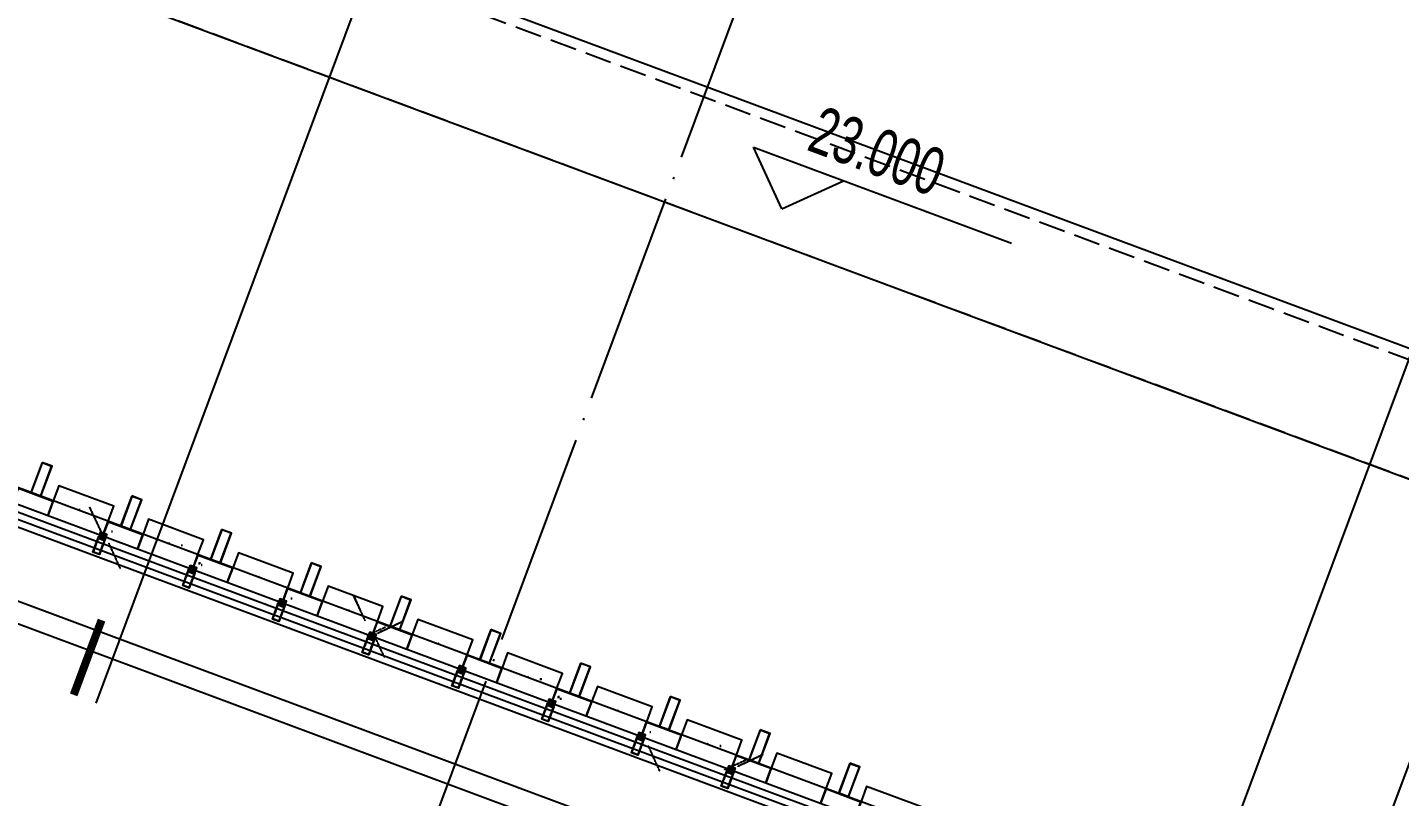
# Model space of a CAD drawing. Header units: millimetres. Extents: x 600121811 to 600690586, y 3472921280 to 3473279938.
# Drawn here: x 600457460 to 600470354, y 3473126319 to 3473133552 of the extents above; entities that cross this region are included whole.
import ezdxf

# ---------------------------------------------------------------- set-up
doc = ezdxf.new("R2010")
doc.units = ezdxf.units.MM
doc.header["$LTSCALE"] = 1000
for name, pattern in [('AX-MALL-GIRD-200$0$DOTE', [2.4200000000000004, 2, -0.2, 0.02, -0.2]), ('AX-MALL-WALL-GJ$0$CENTER', [2, 1.25, -0.25, 0.25, -0.25]), ('AX-MALL-WALL-GJ$0$DASH', [0.35, 0.25, -0.1]), ('AX-MALL-WALL-GJ$0$HIDDEN', [0.375, 0.25, -0.125]), ('AX-MALL-WALL-GJ$0$HIDDEN2', [4.7624999999999975, 3.174999999999998, -1.587499999999999])]:
    doc.linetypes.add(name, pattern=pattern)
doc.layers.get('0').update_dxf_attribs({"linetype": 'CONTINUOUS'})
for name, color, linetype in [('AX-MALL-DIM-PGJ$0$DIM_IDEN', 3, 'CONTINUOUS'), ('AX-MALL-GIRD-200$0$A-Grid', 222, 'AX-MALL-GIRD-200$0$DOTE'), ('AX-MALL-GJ-200$0$A-Anno-Note', 241, 'CONTINUOUS'), ('AX-MALL-WALL-GJ$0$A-Anno-Levl', 201, 'CONTINUOUS'), ('AX-MALL-WALL-GJ$0$A-Anno-Note', 241, 'CONTINUOUS'), ('AX-MALL-WALL-GJ$0$A-Curt', 151, 'CONTINUOUS'), ('AX-MALL-WALL-GJ$0$A-Detl-Patt', 8, 'CONTINUOUS'), ('AX-MALL-WALL-GJ$0$A-Detl-Thin', 131, 'CONTINUOUS'), ('AX-MALL-WALL-GJ$0$A-SEE', 254, 'CONTINUOUS'), ('AX-MALL-WALL-GJ$0$AE-METL-01', 43, 'CONTINUOUS'), ('AX-MALL-WALL-GJ$0$AP', 3, 'CONTINUOUS'), ('AX-MALL-WALL-GJ$0$FIX', 2, 'CONTINUOUS'), ('AX-MALL-WALL-GJ$0$GASKET', 2, 'CONTINUOUS'), ('AX-MALL-WALL-GJ$0$TEXT', 2, 'CONTINUOUS')]:
    doc.layers.add(name, color=color, linetype=linetype)
doc.styles.add('AX-MALL-WALL-GJ$0$_TCH_DIM', font='zy_en.shx', dxfattribs={"width": 0.7, "bigfont": 'zy_cn.shx'})

# ---------------------------------------------------------------- blocks, each defined once
blk = doc.blocks.new('AX-MALL-GIRD-200')
at = {"layer": 'AX-MALL-GIRD-200$0$A-Grid'}
for p, q in [((600427279.9838982, 3473034819.515553), (600466009.5228474, 3473138783.242634)), ((600435151.5243309, 3473031887.135766), (600473881.0632799, 3473135850.862847))]:
    blk.add_line(p, q, dxfattribs=at)
blk = doc.blocks.new('AX-MALL-WALL-GJ$0$fregergcbvvvvvv')
at = {"layer": 'AX-MALL-WALL-GJ$0$AE-METL-01'}
for points in [[(-7.152557373046875e-07, -149.9999980926514), (-3.576278686523438e-07, 9.5367431640625e-07), (349.9999996423721, 9.5367431640625e-07), (350, -149.9999995231628)], [(2.999999403953552, -149.9999985694885), (2.999999523162842, -2.999999046325684), (346.9999998807907, -2.999999046325684), (347, -149.9999995231628)]]:
    blk.add_lwpolyline(points, dxfattribs=at)
blk = doc.blocks.new('AX-MALL-WALL-GJ$0$fgegrhrthr')
at = {"layer": 'AX-MALL-WALL-GJ$0$A-Curt'}
for p, q in [((323377.1814699149, 135394.3040097246), (295400.7962425869, 135394.5522657167)), ((323377.1820614985, 135460.9706763887), (295401.625901718, 135461.2189250238)), ((323377.1802867478, 135260.9706763965), (295399.0428195386, 135261.2189479375)), ((323377.1808783314, 135327.6373430606), (295399.9364011827, 135327.8856066774))]:
    blk.add_line(p, q, dxfattribs=at)
at = {"layer": 'AX-MALL-WALL-GJ$0$A-SEE'}
blk.add_line((323377.1744793653, 135611.3385691643), (287162.6232675314, 135611.3431410789), dxfattribs=at)
for points in [[(307698.6991356611, 135911.348423481), (307698.6991362572, 135611.3484210968), (307798.6991353035, 135611.3484239578), (307798.6991353035, 135911.3484201431)], [(307701.699134469, 135908.3484220505), (307701.6991351843, 135614.3484230042), (307795.6991355419, 135614.3484220505), (307795.6991376877, 135908.3484191895)], [(308598.6991366148, 135911.3484201431), (308598.6991358995, 135611.348423481), (308698.699134469, 135611.3484244347), (308698.699136138, 135911.3484225273)], [(308601.6991360188, 135908.3484244347), (308601.6991347075, 135614.3484210968), (308695.6991362572, 135614.3484215736), (308695.6991368532, 135908.3484210968)], [(309498.6991356611, 135911.3484225273), (309498.6991354227, 135611.3484253883), (309598.6991358995, 135611.34842062), (309598.6991368532, 135911.3484244347)], [(309501.6991360188, 135908.3484196663), (309501.6991355419, 135614.3484196663), (309595.6991360188, 135614.3484239578), (309595.6991366148, 135908.3484230042)], [(310398.6991354227, 135911.3484239578), (310398.699136138, 135611.3484201431), (310498.6991356611, 135611.3484230042), (310498.6991364956, 135911.3484196663)], [(310401.6991358995, 135908.3484215736), (310401.6991363764, 135614.3484225273), (310495.6991343498, 135614.3484249115), (310495.699136138, 135908.3484253883)], [(311298.6991363764, 135911.3484191895), (311298.6991343498, 135611.3484220505), (311398.6991351843, 135611.3484249115), (311398.6991360188, 135911.3484215736)], [(311301.6991360188, 135908.348423481), (311301.699136734, 135614.3484172821), (311395.6991350651, 135614.3484253883), (311395.6991364956, 135908.3484201431)], [(312198.699136138, 135911.3484215736), (312198.6991351843, 135611.3484196663), (312298.6991356611, 135611.3484196663), (312298.699136138, 135911.3484191895)], [(312201.6991355419, 135908.3484187126), (312201.6991356611, 135614.3484187126), (312295.6991363764, 135614.348423481), (312295.6991354227, 135908.3484220505)], [(313098.6991353035, 135911.3484230042), (313098.6991353035, 135611.3484239578), (313198.6991354227, 135611.3484220505), (313198.6991358995, 135911.3484187126)], [(313101.6991357803, 135908.34842062), (313101.6991358995, 135614.3484215736), (313195.6991345882, 135614.3484244347), (313195.6991358995, 135908.3484244347)], [(313998.699136138, 135911.3484182358), (313998.6991356611, 135611.3484220505), (314098.6991353035, 135611.3484187126), (314098.6991369724, 135911.3484215736)], [(314001.6991347075, 135908.3484225273), (314001.6991342306, 135614.3484230042), (314095.6991348267, 135614.3484196663), (314095.699136734, 135908.3484191895)], [(314898.6991357803, 135911.34842062), (314898.699134469, 135611.3484230042), (314998.6991345882, 135611.3484187126), (314998.6991364956, 135911.3484230042)], [(314901.699136138, 135908.3484172821), (314901.6991356611, 135614.3484182358), (314995.6991355419, 135614.3484220505), (314995.6991373301, 135908.3484177589)], [(315798.6991350651, 135911.3484220505), (315798.6991362572, 135611.3484187126), (315898.6991357803, 135611.3484210968), (315898.6991374493, 135911.3484182358)], [(315801.6991356611, 135908.3484196663), (315801.6991339922, 135614.3484201431), (315895.6991349459, 135614.3484177589), (315895.6991366148, 135908.3484163284)]]:
    blk.add_lwpolyline(points, close=True, dxfattribs=at)
for points in [[(308473.7023162842, 135611.3432030678), (308473.699079752, 135761.3045854568), (307923.6990792751, 135761.2956824303), (307923.7015763521, 135611.0724687576)], [(309373.7023166418, 135611.3431987762), (309373.6990789175, 135761.3045868874), (308823.6990796328, 135761.2956776619), (308823.7015773058, 135611.0724711418)], [(310273.7023154497, 135611.3432006836), (310273.6990790367, 135761.3045892715), (309723.6990798712, 135761.2956767082), (309723.7015769482, 135611.0724687576)], [(311173.7023162842, 135611.3431963921), (311173.6990786791, 135761.304587841), (310623.6990789175, 135761.2956757545), (310623.7015761137, 135611.072467804)], [(312073.7023173571, 135611.3431987762), (312073.699080348, 135761.3045864105), (311523.6990792751, 135761.2956771851), (311523.7015771866, 135611.0724701881)], [(312973.7023159266, 135611.3432006836), (312973.6990798712, 135761.3045887947), (312423.6990791559, 135761.2956795692), (312423.7015762329, 135611.0724720955)], [(313873.7023160458, 135611.3432025909), (313873.6990789175, 135761.3045873642), (313323.6990795135, 135761.2956814766), (313323.7015773058, 135611.0724730492)], [(314773.7023150921, 135611.3431973457), (314773.6990799904, 135761.3045854568), (314223.6990798712, 135761.2956762314), (314223.7015763521, 135611.0724692345)], [(315673.7023164034, 135611.3431992531), (315673.6990795135, 135761.3045873642), (315123.699079752, 135761.2956781387), (315123.7015764713, 135611.0724711418)], [(316573.7023149729, 135611.3431944847), (316573.6990791559, 135761.3045825958), (316023.6990796328, 135761.2956795692), (316023.7015761137, 135611.0724663734)]]:
    blk.add_lwpolyline(points, dxfattribs=at)
at = {"layer": 'AX-MALL-WALL-GJ$0$AE-METL-01', "rotation": 359.9999999994209}
for p in [(307573.7017402649, 135611.1428318024), (308473.7017401457, 135611.1428318024), (309373.7017396688, 135611.1428308487), (310273.7017396688, 135611.1428346634), (311173.7017405033, 135611.1425509453), (312073.701741457, 135611.1428289413), (312973.7017379999, 135610.9711503983), (313873.7017390728, 135610.9414944649), (314773.7017357349, 135611.038611412), (315673.7017359734, 135611.0160245895)]:
    blk.add_blockref('AX-MALL-WALL-GJ$0$fregergcbvvvvvv', p, dxfattribs=at)
blk = doc.blocks.new('AX-MALL-WALL-GJ$0$尺寸分格点')
at = {"ltscale": 10}
h = blk.add_hatch(color=1, dxfattribs=at)
h.dxf.hatch_style = 1
edge = h.paths.add_edge_path()
edge.add_line((0, -1.5), (-5.470445860503725e-37, 1.862645149230957e-09))
edge.add_line((0, 1.862645149230957e-09), (-1.5, 0))
edge.add_arc((0, 0), 1.5, 180, 270)
edge = h.paths.add_edge_path()
edge.add_line((0, 1.5), (5.470445846917725e-37, 1.862645149230957e-09))
edge.add_line((0, 1.862645149230957e-09), (1.5, 0))
edge.add_arc((0, 0), 1.5, 0, 90)
for p, q in [((-2.5, 0), (2.5, 0)), ((0, -2.5), (0, 2.5))]:
    blk.add_line(p, q)
blk.add_circle((0, 0), 1.5)
blk = doc.blocks.new('AX-MALL-WALL-GJ$0$定位点')
blk.add_blockref('AX-MALL-WALL-GJ$0$尺寸分格点', (0, 0))
blk = doc.blocks.new('AX-MALL-WALL-GJ$0$A$C3802349C')
at = {"layer": 'AX-MALL-WALL-GJ$0$GASKET'}
h = blk.add_hatch(dxfattribs=at)
h.set_pattern_fill('ANSI35', color=1, scale=0.3750125207812556, angle=-180, style=0)
h.set_pattern_definition([(225, (-14292809.63515486, -9063882.472551338), (0.8419271213058608, -0.8419271213058608), []), (225, (-14292810.47708235, -9063882.472551338), (0.8419271213058608, -0.8419271213058608), [1.488330941850608, -0.2976661883701216, 0, -0.2976661883701216])])
edge = h.paths.add_edge_path()
edge.add_line((-4.151144333183765, 8), (-1.924371063709259, 8))
edge.add_line((-1.924371063709259, 8), (0, 0))
edge.add_line((0, 0), (-1, 0))
edge.add_arc((-173.3719842011968, -63.27551823887059), 183.6188774223807, 20.15753080045416, 22.84073975264292)
at = {"layer": 'AX-MALL-WALL-GJ$0$GASKET', "elevation": -0.1213156449062388}
blk.add_lwpolyline([(-4.151144333183765, 8), (-1.924371063709259, 8), (0, 0), (-1, 0, 0.01170824263980096)], format="xyb", close=True, dxfattribs=at)
blk = doc.blocks.new('AX-MALL-WALL-GJ$0$A$C431B1AE9')
at = {"layer": 'AX-MALL-WALL-GJ$0$GASKET'}
h = blk.add_hatch(dxfattribs=at)
h.set_pattern_fill('ANSI37', color=1, scale=0.35, style=0)
h.set_pattern_definition([(45, (-14292809.63515486, -9063882.472551338), (-0.3928862052967754, 0.3928862052967754), []), (135, (-14292809.63515486, -9063882.472551338), (-0.3928862052967754, -0.3928862052967754), [])])
h.paths.add_polyline_path([(3.006717517971992, 0), (0, 0), (-1.924371063709259, 8), (-1, 8), (-0.3333333134651184, 7), (0.3333333134651184, 7), (0.6666666865348816, 8), (1.333333313465118, 8), (1.666666686534882, 7), (2.333333313465118, 7), (2.666666686534882, 8), (3.333333313465118, 8), (3.666666686534882, 7), (4.333333313465118, 7), (4.666666686534882, 8), (5.333333313465118, 8), (5.666666686534882, 7), (6.333333313465118, 7), (6.666666686534882, 8), (7.333333313465118, 8), (7.666666686534882, 7), (8.333333313465118, 7), (8.666666686534882, 8), (9.333333313465118, 8), (9.666666686534882, 7), (10.33333331346512, 7), (11, 8), (11.82815510034561, 8), (10, 0), (6.993282483890653, 0), (6.993282483890653, -1.195969490334392), (7.790595477446914, -1.195969490334392), (7.790595477446914, -1.886535448953509), (6.786871323361993, -2.890259601175785), (3.213128676638007, -2.890259601175785), (2.209404524415731, -1.886535448953509), (2.209404524415731, -1.195969490334392), (3.006717517971992, -1.195969490334392)])
edge = h.paths.add_edge_path(flags=16)
edge.add_ellipse((5, 3.75), major_axis=(-3.000000000596629, 1.102163919055573e-15), ratio=0.5833333332173223, start_angle=0, end_angle=360, ccw=False)
h.paths.add_polyline_path([(4.202687006443739, -0.1993282493203878), (4.202687006443739, -1.694290110841393), (5.797312993556261, -1.694290110841393), (5.797312993556261, -0.1993282493203878)], flags=16)
for points in [[(6.993282483890653, 0), (10, 0), (11.82815510034561, 8), (11, 8), (10.33333331346512, 7), (9.666666686534882, 7), (9.333333313465118, 8), (8.666666686534882, 8), (8.333333313465118, 7), (7.666666686534882, 7), (7.333333313465118, 8), (6.666666686534882, 8), (6.333333313465118, 7), (5.666666686534882, 7), (5.333333313465118, 8), (4.666666686534882, 8), (4.333333313465118, 7), (3.666666686534882, 7), (3.333333313465118, 8), (2.666666686534882, 8), (2.333333313465118, 7), (1.666666686534882, 7), (1.333333313465118, 8), (0.6666666865348816, 8), (0.3333333134651184, 7), (-0.3333333134651184, 7), (-1, 8), (-1.924371063709259, 8), (0, 0), (3.006717517971992, 0), (3.006717517971992, 0), (3.006717517971992, -1.195969490334392), (2.209404524415731, -1.195969490334392), (2.209404524415731, -1.886535448953509), (3.213128676638007, -2.890259601175785), (6.786871323361993, -2.890259601175785), (7.790595477446914, -1.886535448953509), (7.790595477446914, -1.195969490334392), (6.993282483890653, -1.195969490334392)], [(5.797312993556261, -0.1993282493203878), (5.797312993556261, -1.694290110841393), (4.202687006443739, -1.694290110841393), (4.202687006443739, -0.1993282493203878)]]:
    blk.add_lwpolyline(points, close=True, dxfattribs=at)
at = {"layer": 'AX-MALL-WALL-GJ$0$GASKET', "extrusion": (0, 0, -1)}
blk.add_ellipse((5, 3.75), major_axis=(-3.000000000596629, 1.102163919055573e-15), ratio=0.5833333332173223, dxfattribs=at)
blk = doc.blocks.new('AX-MALL-WALL-GJ$0$A$C6D1904FE')
at = {"color": 6, "ltscale": 10}
for name in ['AX-MALL-WALL-GJ$0$A$C3802349C', 'AX-MALL-WALL-GJ$0$A$C431B1AE9']:
    blk.add_blockref(name, (-5, 2.890259601175785), dxfattribs=at)
blk = doc.blocks.new('*U58')
at = {"color": 8, "linetype": 'AX-MALL-WALL-GJ$0$HIDDEN'}
for p, q in [((1.13686837721616e-13, 1.999999999999886), (40, 2.000000000000114)), ((39.00000000000011, -3.000000000000114), (39.00000000000028, 2.999999999999659)), ((1.13686837721616e-13, -2.000000000000114), (40, -2.000000000000341))]:
    blk.add_line(p, q, dxfattribs=at)
at = {"color": 0, "linetype": 'ByBlock'}
blk.add_lwpolyline([(5.684341886080801e-14, 5.999999999999886), (-1.838248336817855, 5.999999999999659, 0.2271033335269274), (-2.617369142194775, 5.626873807574043, 0.3523503326370215), (-2.617369142194832, -5.626873807574043, 0.227103333526957), (-1.838248336817799, -5.999999999999886), (-5.684341886080801e-14, -5.999999999999886)], format="xyb", close=True, dxfattribs=at)
at = {"color": 8, "linetype": 'AX-MALL-WALL-GJ$0$HIDDEN2'}
blk.add_lwpolyline([(-4.568611867420884, 0.7499999999998863), (-2.300000000000068, 0.7499999999998863), (-2.300000000000125, -0.7500000000001137), (-4.568611867420941, -0.7500000000001137)], dxfattribs=at)
at = {"color": 8, "linetype": 'ByBlock'}
blk.add_lwpolyline([(1.13686837721616e-13, -3.000000000000114), (39.00000000000028, -3.000000000000341), (40.00000000000045, -1.999999999999432), (39.99999999999955, 2.000000000000114), (39.00000000000028, 3.000000000000114), (1.13686837721616e-13, 2.999999999999886)], dxfattribs=at)
at = {"layer": 'AX-MALL-WALL-GJ$0$TEXT', "color": 8, "linetype": 'AX-MALL-WALL-GJ$0$CENTER'}
blk.add_line((43, -1.13686837721616e-13), (-7.600000000000023, -1.13686837721616e-13), dxfattribs=at)
blk = doc.blocks.new('AX-MALL-WALL-GJ$0$A$C4A6E1F89')
at = {"layer": 'AX-MALL-WALL-GJ$0$AP'}
for points in [[(31.30000000074506, 13.80000000074506), (31.30000000074506, 10), (27.30000000074506, 10), (27.30000000074506, 9), (31.30000000074506, 9), (31.30000000074506, 1.200000001117587), (-31.30000000074506, 1.200000001117587), (-31.30000000074506, 9), (-27.30000000074506, 9), (-27.30000000074506, 10), (-31.30000000074506, 10), (-31.30000000074506, 13.80000000074506), (-30.16000000014901, 15.32000000029802, 0.2874411353254684), (-30.13336061313748, 15.63748977147043), (-31.30000000074506, 17.90000000037253), (-31.30000000074506, 22), (-32.5, 22), (-32.5, 0), (32.5, 0), (32.5, 22), (31.30000000074506, 22), (31.30000000074506, 17.90000000037253), (30.13336061313748, 15.63748977147043, 0.2874411353254668), (30.16000000014901, 15.32000000029802)], [(0, 15.90000000037253), (0.400000000372529, 15.5), (28.30000000074506, 15.5), (28.30000000074506, 10.5), (29.80000000074506, 10.5), (31, 13.5), (29.93968884833157, 15.35087553970516, -0.2449413473478261), (29.9286532253027, 15.6279489248991), (31, 17.90000000037253), (31, 21.5, 0.414213562373095), (30.5, 22), (29.09999999962747, 22, 1.000000000000455), (29.09999999962747, 20.80000000074506), (29.09999999962747, 20.80000000074506, -0.4142135623733198), (29.59999999962747, 20.30000000074506), (29.59999999962747, 18.90000000037253, -0.4142135623731125), (29.09999999962747, 18.40000000037253), (23.90000000037253, 18.40000000037253, -0.4142135623730815), (23.40000000037253, 18.90000000037253), (23.40000000037253, 20.30000000074506, -0.4142135623731302), (23.90000000037253, 20.80000000074506, 0.9999999999998862), (23.90000000037253, 22), (21.40000000037253, 22), (21.40000000037253, 18.5), (11.40000000037253, 18.5), (9.300000000745058, 22), (8.5, 22), (8.5, 20), (-8.5, 20), (-8.5, 22), (-9.300000000745058, 22), (-11.40000000037253, 18.5), (-21.40000000037253, 18.5), (-21.40000000037253, 22), (-23.90000000037253, 22, 0.9999999999999053), (-23.90000000037253, 20.80000000074506, -0.4142135623731302), (-23.40000000037253, 20.30000000074506), (-23.40000000037253, 18.90000000037253, -0.4142135623730814), (-23.90000000037253, 18.40000000037253), (-29.09999999962747, 18.40000000037253, -0.4142135623731125), (-29.59999999962747, 18.90000000037253), (-29.59999999962747, 20.30000000074506, -0.4142135623733199), (-29.09999999962747, 20.80000000074506), (-29.09999999962747, 20.80000000074506, 1.000000000000473), (-29.09999999962747, 22), (-30.5, 22, 0.414213562373095), (-31, 21.5), (-31, 17.90000000037253), (-29.9286532253027, 15.6279489248991, -0.2449413473478107), (-29.93968885019422, 15.35087553970516), (-31, 13.5), (-29.80000000074506, 10.5), (-28.30000000074506, 10.5), (-28.30000000074506, 15.5), (-0.400000000372529, 15.5)]]:
    blk.add_lwpolyline(points, format="xyb", close=True, dxfattribs=at)
at = {"layer": 'AX-MALL-WALL-GJ$0$FIX', "extrusion": (-4.689947558750686e-09, -3.877222664414375e-09, -1), "xscale": -1, "zscale": -1, "rotation": 270}
blk.add_blockref('*U58', (-1.862645058000427e-09, 15.5, -7.954930736642706e-08), dxfattribs=at)
at = {"layer": 'AX-MALL-WALL-GJ$0$GASKET'}
blk.add_blockref('AX-MALL-WALL-GJ$0$A$C6D1904FE', (-26.5, 19.10974039882421, 0.1213156449062388), dxfattribs=at)
at = {"layer": 'AX-MALL-WALL-GJ$0$GASKET', "extrusion": (0, 0, -1), "zscale": -1, "rotation": 270}
blk.add_blockref('AX-MALL-WALL-GJ$0$定位点', (1.117587089538574e-07, 30.00001611188054, -0.1695423254371126), dxfattribs=at)
at = {"layer": 'AX-MALL-WALL-GJ$0$GASKET', "xscale": -1}
blk.add_blockref('AX-MALL-WALL-GJ$0$A$C6D1904FE', (26.49999977648258, 19.10974039882421, 0.1213156449062388), dxfattribs=at)
blk = doc.blocks.new('AX-MALL-WALL-GJ$0$A$C201F0766')
at = {"layer": 'AX-MALL-WALL-GJ$0$GASKET'}
h = blk.add_hatch(dxfattribs=at)
h.set_pattern_fill('ANSI35', color=1, scale=0.3750125207812556, angle=-180, style=0)
h.set_pattern_definition([(225, (-14292808.12419919, -9063908.843573337), (0.8419271213058608, -0.8419271213058608), []), (225, (-14292808.96612667, -9063908.843573337), (0.8419271213058608, -0.8419271213058608), [1.488330941850608, -0.2976661883701216, 0, -0.2976661883701216])])
edge = h.paths.add_edge_path()
edge.add_line((4.625009316951036, 7.210309842135757), (4.581123173236847, 7.210309841670096))
edge.add_ellipse((2.60770320892334e-08, 8.022399073466659), major_axis=(-7.236123461634007e-16, 5.908938361333678), ratio=0.782714245397402, start_angle=97.89939189545902, end_angle=262.100608104541, ccw=False)
edge.add_line((-4.581123121082783, 7.210309841670096), (-4.624990671873093, 7.210309842135757))
edge.add_line((-4.624990671873093, 7.210309842135757), (-4.625000026077032, -0.879502881783992))
edge.add_arc((-3.725290298461914e-07, -12.60038345353678), 12.60038345226483, 68.4660575448051, 111.5339390721038, ccw=False)
edge.add_line((4.624999966472387, -0.8795031546615064), (4.625009316951036, 7.210309842135757))
h = blk.add_hatch(dxfattribs=at)
h.set_pattern_fill('HONEY', color=1, scale=0.3750125207812556, angle=-180, style=0)
h.set_pattern_definition([(180, (-14292808.12419919, -9063908.843573337), (-0.8929985651103648, -0.515572838757882), [0.5953323767402432, -1.190664753480486]), (299.9999999999999, (-14292808.12419919, -9063908.843573337), (0.8929984584207664, -0.5155730235496873), [0.5953323767402432, -1.190664753480486]), (240, (-14292808.12419919, -9063908.843573337), (-1.066895984922232e-07, -1.031145862307569), [-1.190664753480486, 0.5953323767402432])])
edge = h.paths.add_edge_path()
edge.add_ellipse((-8.195638656616211e-08, 8.022399073466659), major_axis=(-1.447224692326801e-15, 5.908938361333678), ratio=0.782714245397402, start_angle=0, end_angle=360)
blk = doc.blocks.new('AX-MALL-WALL-GJ$0$A$C398804AB')
at = {"color": 3}
blk.add_lwpolyline([(-7.749999977648258, 0.3999998643994331, 0.4142135656464321), (-7.249999970197678, -0.1000001300126314), (-0.09999999962747097, -0.1000000014901161), (0, 0), (0.09999999962747097, -0.1000000014901161), (7.249999970197678, -0.1000001300126314, 0.4142135656464319), (7.749999977648258, 0.3999998643994331)], format="xyb", dxfattribs=at)
at = {"layer": 'AX-MALL-WALL-GJ$0$AP'}
blk.add_lwpolyline([(-7.749999977648258, 0.3999998681247234), (-7.75, 36.51999995112419), (-23.5, 36.51999995112419), (-23.5, 33.01999995112419, -0.414213562373095), (-24, 32.51999995112419), (-25.40000000037253, 32.51999995112419, -0.9999999999999999), (-25.40000000037253, 33.71999995037913, 0.4142135623730647), (-24.90000000037253, 34.21999995037913), (-24.90000000037253, 35.61999995075166, 0.4142135623730833), (-25.40000000037253, 36.11999995075166), (-30.59999999962747, 36.11999995075166, 0.4142135623731005), (-31.09999999962747, 35.61999995075166), (-31.09999999962747, 34.21999995037913, 0.4142135623731651), (-30.59999999962747, 33.71999995037913, -0.9999999999999999), (-30.59999999962747, 32.51999995112419), (-32, 32.51999995112419, -0.4142135623730762), (-32.5, 33.01999995112419), (-32.5, 182.0199982952327, -0.4142135623730963), (-32, 182.5199982952327), (32, 182.5199982952327, -0.4142135623730427), (32.5, 182.0199982952327), (32.5, 33.01999995112419, -0.4142135623730139), (32, 32.51999995112419), (30.59999999962747, 32.51999995112419, -0.9999999999999999), (30.59999999962747, 33.71999995037913, 0.4142135623732183), (31.09999999962747, 34.21999995037913), (31.09999999962747, 35.61999995075166, 0.4142135623730417), (30.59999999962747, 36.11999995075166), (25.40000000037253, 36.11999995075166, 0.4142135623731484), (24.90000000037253, 35.61999995075166), (24.90000000037253, 34.21999995037913, 0.4142135623730417), (25.40000000037253, 33.71999995037913, -0.9999999999999999), (25.40000000037253, 32.51999995112419), (24, 32.51999995112419, -0.4142135623730417), (23.5, 33.01999995112419), (23.5, 36.51999995112419), (7.75, 36.51999995112419), (7.750000022351742, 0.3999998681247234)], format="xyb", dxfattribs=at)
for points in [[(29.5, 40.52000945061445), (-29.5, 40.52000945061445), (-29.5, 64.45474449545145), (-28.49999050050974, 65.45475399307907), (-28.49999050050974, 85.45475399307907), (-29.5, 86.45476348884404), (-29.5, 92.92071198485792), (-28.49999050050974, 93.92072148248553), (-28.49999050050974, 113.9207214824855), (-29.5, 114.9207309782505), (-29.5, 179.5199982952327), (29.5, 179.5199982952327), (29.5, 114.9207309782505), (28.49999050050974, 113.9207214824855), (28.49999050050974, 93.92072148248553), (29.5, 92.92071198485792), (29.5, 86.45476348884404), (28.49999050050974, 85.45475399307907), (28.49999050050974, 65.45475399307907), (29.5, 64.45474449545145)], [(-4.75, 2.899999890476465), (-4.75, 36.51999995112419), (4.75, 36.51999995112419), (4.75, 2.899999890476465)]]:
    blk.add_lwpolyline(points, close=True, dxfattribs=at)
blk = doc.blocks.new('AX-MALL-WALL-GJ$0$A$C031A570D')
at = {"layer": 'AX-MALL-WALL-GJ$0$GASKET'}
h = blk.add_hatch(dxfattribs=at)
h.set_pattern_fill('ANSI37', color=1, scale=0.35, style=0)
h.set_pattern_definition([(45, (-28686473.88232677, -17866958.96207136), (-0.3928862052967754, 0.3928862052967754), []), (135, (-28686473.88232677, -17866958.96207136), (-0.3928862052967754, -0.3928862052967754), [])])
edge = h.paths.add_edge_path(flags=16)
edge.add_line((0.4479895178228617, -2.5), (-0.6520104836672544, -2.5))
edge.add_arc((-0.6520104836841905, -2.300000000761994), 0.1999999992380062, 179.9999999951482, 270.0000000048518, ccw=False)
edge.add_line((-0.8520104829221964, -2.300000000745058), (-0.8520104829221964, -1.099999999627471))
edge.add_arc((-0.6520104827190034, -1.100000000575722), 0.200000000203193, 89.9999997380454, 179.9999997283461, ccw=False)
edge.add_line((-0.6520104818046093, -0.900000000372529), (0.4479895178228617, -0.900000000372529))
edge.add_arc((0.4479895178228099, -1.099999999627523), 0.1999999992549937, 1.4779288903810084e-11, 89.99999999998522, ccw=False)
edge.add_line((0.6479895170778036, -1.099999999627471), (0.6479895170778036, -2.300000000745058))
edge.add_arc((0.447989517822728, -2.300000000744924), 0.1999999992550756, 270.00000000003826, 359.9999999999617, ccw=False)
edge = h.paths.add_edge_path(flags=16)
edge.add_line((3.25, -6.959776679053903), (3.249999998137355, -5.460273051634431))
edge.add_arc((2.752593796818533, -5.588659923981967), 0.5137082032648524, 14.47288401547784, 73.43202089108867)
edge.add_arc((0.05064282435228568, -16.32822180133598), 11.58749800659758, 75.76971431944138, 104.7475452508029)
edge.add_arc((-2.826484009876017, -5.549036338968328), 0.4327163524049084, 99.65762587733329, 168.1638378280875)
edge.add_line((-3.250000001862645, -5.460273051634431), (-3.25, -6.959776679053903))
edge.add_arc((-2.750000000785429, -6.959776678984368), 0.4999999992145705, 180.0000000079681, 252.652994767184)
edge.add_arc((-2.664828544169689e-11, 1.844165788236001), 9.723443118255906, 252.6532655821475, 287.3467351540981)
edge.add_arc((2.750000001329266, -6.959776679368228), 0.499999998670735, 287.3470194983008, 360.000000036019)
edge = h.paths.add_edge_path()
edge.add_line((4, -10.12004972994328), (5.196692196652293, -10.12004972994328))
edge.add_arc((5.196692197142482, -9.920049729702583), 0.2000000002406921, 269.9999998595713, 383.1985898189387)
edge.add_line((5.380521204322577, -9.841265872120857), (4.05898916348815, -2.646648775786161))
edge.add_arc((3.866236349709822, -2.700000001174841), 0.200000001174841, 15.47132820595848, 90.00000004069459)
edge.add_line((3.866236349567771, -2.5), (1.599999997764826, -2.5))
edge.add_arc((1.599999997764726, -2.300000000745158), 0.1999999992548425, 179.9999999999715, 270.0000000000285, ccw=False)
edge.add_line((1.399999998509884, -2.300000000745058), (1.399999998509884, -1.5))
edge.add_arc((1.599999997765529, -1.500000000000703), 0.1999999992556454, 90.00000000020151, 179.9999999997985, ccw=False)
edge.add_line((1.599999997764826, -1.300000000745058), (2.299999998882413, -1.300000000745058))
edge.add_arc((2.299999998012943, -1.100000000620646), 0.2000000001244118, 270.0000002490847, 360.0000002845238)
edge.add_line((2.499999998137355, -1.099999999627471), (2.499999998137355, -0.2000000011175871))
edge.add_arc((2.299999997951289, -0.2000000001860655), 0.2000000001860656, 359.9999997331387, 449.9999997332528)
edge.add_line((2.299999998882413, 0), (-2.300000000745058, 0))
edge.add_arc((-2.300000000767888, -0.2000000010947573), 0.2000000010947573, 89.99999999345975, 180.0000000065402)
edge.add_line((-2.500000001862645, -0.2000000011175871), (-2.500000001862645, -1.099999999627471))
edge.add_arc((-2.300000000745037, -1.09999999962745), 0.2000000011176084, 180.0000000000061, 269.9999999999939)
edge.add_line((-2.300000000745058, -1.300000000745058), (-1.600000001490116, -1.300000000745058))
edge.add_arc((-1.600000000541876, -1.500000000914405), 0.2000000001693465, 2.619577230689174e-07, 90.00000027165089, ccw=False)
edge.add_line((-1.400000000372529, -1.5), (-1.400000002235174, -2.300000000745058))
edge.add_arc((-1.600000001489917, -2.300000000745257), 0.199999999254743, -90.00000000005701, 5.701394911739044e-11, ccw=False)
edge.add_line((-1.600000001490116, -2.5), (-4.750000001862645, -2.5))
edge.add_arc((-4.750000001862645, -2), 0.5, 180, 270, ccw=False)
edge.add_line((-5.250000001862645, -2), (-5.250000001862645, -1))
edge.add_line((-5.250000001862645, -1), (-5.550000000745058, -1))
edge.add_arc((-5.550000000745058, -1.700000001117587), 0.7000000011175871, 90, 180)
edge.add_line((-6.250000001862645, -1.700000001117587), (-6.250000001862645, -2.5))
edge.add_arc((-21.55097778051301, -2.75912886012348), 15.30317185255727, -26.563419290052877, 0.9702367440764874, ccw=False)
edge.add_arc((-7.501144340111677, -9.772550713046272), 0.4000000000772927, 154.8453495136513, 325.781492258753)
edge.add_arc((-18.33916502293011, -3.056458835212569), 13.14988893811881, 328.1403989887935, 352.6787409764221)
edge.add_arc((-5.10833269223211, -4.799999999425034), 0.1999999997975632, 90.00000038522899, 160.1791058056141, ccw=False)
edge.add_line((-5.108332693576813, -4.599999999627471), (-4.211626494303346, -4.599999999627471))
edge.add_arc((-4.211626495117946, -4.799999999972099), 0.2000000003446285, -24.401291975496406, 89.99999976663429, ccw=False)
edge.add_line((-4.029491625726223, -4.882624993100762), (-5.57977457717061, -10.12004972994328))
edge.add_line((-5.57977457717061, -10.12004972994328), (-3.85655820928514, -10.12004972994328))
edge.add_line((-3.85655820928514, -10.12004972994328), (-3.744390545412898, -10.04678599908948))
edge.add_line((-3.744390545412898, -10.04678599908948), (-3.601631700992584, -9.914268443360925))
edge.add_line((-3.601631700992584, -9.914268443360925), (-3.131442086771131, -9.432502878829837))
edge.add_arc((-2.966135769468793, -9.62004972916371), 0.249999999220435, 90.00000014064523, 131.3933860177586, ccw=False)
edge.add_line((-2.966135770082474, -9.370049729943275), (-2.741758463904262, -9.370049729943275))
edge.add_arc((-2.741758464839219, -9.470049730505703), 0.100000000562428, -5.315262114891084e-07, 89.99999946430859, ccw=False)
edge.add_line((-2.641758464276791, -9.470049731433392), (-2.631878837943077, -9.710395282134414))
edge.add_line((-2.631878837943077, -9.710395282134414), (-2.662470018491149, -9.873493811115623))
edge.add_line((-2.662470018491149, -9.873493811115623), (-2.784834742546082, -9.893881127238274))
edge.add_line((-2.784834742546082, -9.893881127238274), (-2.856214165687561, -9.914268443360925))
edge.add_line((-2.856214165687561, -9.914268443360925), (-2.866411225870252, -9.995817709714174))
edge.add_line((-2.866411225870252, -9.995817709714174), (-2.815425923094153, -10.09775429032743))
edge.add_line((-2.815425923094153, -10.09775429032743), (-2.744046501815319, -10.12004972994328))
edge.add_line((-2.744046501815319, -10.12004972994328), (-2.35655820928514, -10.12004972994328))
edge.add_line((-2.35655820928514, -10.12004972994328), (-2.244390545412898, -10.04678599908948))
edge.add_line((-2.244390545412898, -10.04678599908948), (-2.101631700992584, -9.914268443360925))
edge.add_line((-2.101631700992584, -9.914268443360925), (-1.631442086771131, -9.432502878829837))
edge.add_arc((-1.466135769468793, -9.62004972916371), 0.2499999992204352, 90.00000014064528, 131.3933860177586, ccw=False)
edge.add_line((-1.466135770082474, -9.370049729943275), (-1.241758463904262, -9.370049729943275))
edge.add_arc((-1.241758464838068, -9.470049730504552), 0.1000000005612769, -5.321857088347315e-07, 89.99999946496808, ccw=False)
edge.add_line((-1.141758464276791, -9.470049731433392), (-1.131878837943077, -9.710395282134414))
edge.add_line((-1.131878837943077, -9.710395282134414), (-1.162470018491149, -9.873493811115623))
edge.add_line((-1.162470018491149, -9.873493811115623), (-1.284834742546082, -9.893881127238274))
edge.add_line((-1.284834742546082, -9.893881127238274), (-1.356214165687561, -9.914268443360925))
edge.add_line((-1.356214165687561, -9.914268443360925), (-1.366411225870252, -9.995817709714174))
edge.add_line((-1.366411225870252, -9.995817709714174), (-1.315425923094153, -10.09775429032743))
edge.add_line((-1.315425923094153, -10.09775429032743), (-1.244046501815319, -10.12004972994328))
edge.add_line((-1.244046501815319, -10.12004972994328), (-0.85655820928514, -10.12004972994328))
edge.add_line((-0.85655820928514, -10.12004972994328), (-0.7443905454128981, -10.04678599908948))
edge.add_line((-0.7443905454128981, -10.04678599908948), (-0.6016317009925842, -9.914268443360925))
edge.add_line((-0.6016317009925842, -9.914268443360925), (-0.1314420867711306, -9.432502878829837))
edge.add_arc((0.03386423053591846, -9.62004972917618), 0.2499999992329053, 90.00000014172502, 131.3933860166789, ccw=False)
edge.add_line((0.03386422991752625, -9.370049729943275), (0.2582415360957384, -9.370049729943275))
edge.add_arc((0.2582415351619317, -9.470049730504552), 0.1000000005612769, -5.321857088347315e-07, 89.99999946496808, ccw=False)
edge.add_line((0.3582415357232094, -9.470049731433392), (0.3681211620569229, -9.710395282134414))
edge.add_line((0.3681211620569229, -9.710395282134414), (0.3375299815088511, -9.873493811115623))
edge.add_line((0.3375299815088511, -9.873493811115623), (0.2151652574539185, -9.893881127238274))
edge.add_line((0.2151652574539185, -9.893881127238274), (0.143785834312439, -9.914268443360925))
edge.add_line((0.143785834312439, -9.914268443360925), (0.1335887741297483, -9.995817709714174))
edge.add_line((0.1335887741297483, -9.995817709714174), (0.1845740769058466, -10.09775429032743))
edge.add_line((0.1845740769058466, -10.09775429032743), (0.2559534981846809, -10.12004972994328))
edge.add_line((0.2559534981846809, -10.12004972994328), (0.64344179071486, -10.12004972994328))
edge.add_line((0.64344179071486, -10.12004972994328), (0.7556094545871019, -10.04678599908948))
edge.add_line((0.7556094545871019, -10.04678599908948), (0.8983682990074158, -9.914268443360925))
edge.add_line((0.8983682990074158, -9.914268443360925), (1.368557913228869, -9.432502878829837))
edge.add_arc((1.533864230537446, -9.620049729180224), 0.2499999992369481, 90.00000014207512, 131.3933860163288, ccw=False)
edge.add_line((1.533864229917526, -9.370049729943275), (1.936520639806986, -9.370049729943275))
edge.add_arc((1.9365206398038, -9.470049731436577), 0.1000000014933011, 1.8247874322696589e-09, 89.99999999817493, ccw=False)
edge.add_line((2.036520641297102, -9.470049731433392), (2.046400267630816, -9.710395282134414))
edge.add_line((2.046400267630816, -9.710395282134414), (2.015809085220098, -9.873493811115623))
edge.add_line((2.015809085220098, -9.873493811115623), (1.893444361165166, -9.893881127238274))
edge.add_line((1.893444361165166, -9.893881127238274), (1.822064939886332, -9.914268443360925))
edge.add_line((1.822064939886332, -9.914268443360925), (1.811867879703641, -9.995817709714174))
edge.add_line((1.811867879703641, -9.995817709714174), (1.862853180617094, -10.09775429032743))
edge.add_line((1.862853180617094, -10.09775429032743), (1.934232603758574, -10.12004972994328))
edge.add_line((1.934232603758574, -10.12004972994328), (2.321720896288753, -10.12004972994328))
edge.add_line((2.321720896288753, -10.12004972994328), (2.433888560160995, -10.04678599908948))
edge.add_line((2.433888560160995, -10.04678599908948), (2.576647404581308, -9.914268443360925))
edge.add_line((2.576647404581308, -9.914268443360925), (3.046837016940117, -9.432502878829837))
edge.add_arc((3.212143335179332, -9.620049731643517), 0.2500000017002416, 89.99999992847489, 131.3933858030421, ccw=False)
edge.add_line((3.212143335491419, -9.370049729943275), (3.614799745380878, -9.370049729943275))
edge.add_arc((3.614799744440467, -9.470049730511159), 0.1000000005678832, -5.28400619259628e-07, 89.99999946118368, ccw=False)
edge.add_line((3.714799745008349, -9.470049731433392), (3.724679371342063, -9.710395282134414))
edge.add_line((3.724679371342063, -9.710395282134414), (3.694088190793991, -9.873493811115623))
edge.add_line((3.694088190793991, -9.873493811115623), (3.571723466739058, -9.893881127238274))
edge.add_line((3.571723466739058, -9.893881127238274), (3.500344043597579, -9.914268443360925))
edge.add_line((3.500344043597579, -9.914268443360925), (3.490146983414888, -9.995817709714174))
edge.add_line((3.490146983414888, -9.995817709714174), (3.541132286190987, -10.09775429032743))
edge.add_line((3.541132286190987, -10.09775429032743), (3.612511707469821, -10.12004972994328))
edge.add_line((3.612511707469821, -10.12004972994328), (4, -10.12004972994328))
for points in [[(4, -10.12004972994328), (5.196692196652293, -10.12004972994328, 0.5384365873081324), (5.380521204322577, -9.841265872120857), (4.05898916348815, -2.646648775786161, 0.3371623231483117), (3.866236349567771, -2.5), (1.599999997764826, -2.5, -0.4142135623733865), (1.399999998509884, -2.300000000745058), (1.399999998509884, -1.5, -0.4142135623710347), (1.599999997764826, -1.300000000745058), (2.299999998882413, -1.300000000745058, 0.4142135625542577), (2.499999998137355, -1.099999999627471), (2.499999998137355, -0.2000000011175871, 0.414213562373678), (2.299999998882413, 0), (-2.300000000745058, 0, 0.4142135624399619), (-2.500000001862645, -0.2000000011175871), (-2.500000001862645, -1.099999999627471, 0.4142135623730327), (-2.300000000745058, -1.300000000745058), (-1.600000001490116, -1.300000000745058, -0.4142135624226467), (-1.400000000372529, -1.5), (-1.400000002235174, -2.300000000745058, -0.414213562373678), (-1.600000001490116, -2.5), (-4.750000001862645, -2.5, -0.4142135623730951), (-5.250000001862645, -2), (-5.250000001862645, -1), (-5.550000000745058, -1, 0.4142135623730951), (-6.250000001862645, -1.700000001117587), (-6.250000001862645, -2.5, -0.1207195876744133), (-7.863209849223495, -9.602525517344475, 0.9238739062829604), (-7.170384753495455, -9.997490918263793, 0.1074797348853096), (-5.296484127640724, -4.732183797284961, -0.3161581866366376), (-5.108332693576813, -4.599999999627471), (-4.211626494303346, -4.599999999627471, -0.5452250111276254), (-4.029491625726223, -4.882624993100762), (-5.57977457717061, -10.12004972994328), (-3.85655820928514, -10.12004972994328), (-3.744390545412898, -10.04678599908948), (-3.601631700992584, -9.914268443360925), (-3.131442086771131, -9.432502878829837, -0.1826026066076273), (-2.966135770082474, -9.370049729943275), (-2.741758463904262, -9.370049729943275, -0.4142135623518001), (-2.641758464276791, -9.470049731433392), (-2.631878837943077, -9.710395282134414), (-2.662470018491149, -9.873493811115623), (-2.784834742546082, -9.893881127238274), (-2.856214165687561, -9.914268443360925), (-2.866411225870252, -9.995817709714174), (-2.815425923094153, -10.09775429032743), (-2.744046501815319, -10.12004972994328), (-2.35655820928514, -10.12004972994328), (-2.244390545412898, -10.04678599908948), (-2.101631700992584, -9.914268443360925), (-1.631442086771131, -9.432502878829837, -0.1826026066076273), (-1.466135770082474, -9.370049729943275), (-1.241758463904262, -9.370049729943275, -0.4142135623585429), (-1.141758464276791, -9.470049731433392), (-1.131878837943077, -9.710395282134414), (-1.162470018491149, -9.873493811115623), (-1.284834742546082, -9.893881127238274), (-1.356214165687561, -9.914268443360925), (-1.366411225870252, -9.995817709714174), (-1.315425923094153, -10.09775429032743), (-1.244046501815319, -10.12004972994328), (-0.85655820928514, -10.12004972994328), (-0.7443905454128981, -10.04678599908948), (-0.6016317009925842, -9.914268443360925), (-0.1314420867711306, -9.432502878829837, -0.1826026065978904), (0.03386422991752625, -9.370049729943275), (0.2582415360957384, -9.370049729943275, -0.4142135623585429), (0.3582415357232094, -9.470049731433392), (0.3681211620569229, -9.710395282134414), (0.3375299815088511, -9.873493811115623), (0.2151652574539185, -9.893881127238274), (0.143785834312439, -9.914268443360925), (0.1335887741297483, -9.995817709714174), (0.1845740769058466, -10.09775429032743), (0.2559534981846809, -10.12004972994328), (0.64344179071486, -10.12004972994328), (0.7556094545871019, -10.04678599908948), (0.8983682990074158, -9.914268443360925), (1.368557913228869, -9.432502878829837, -0.1826026065947343), (1.533864229917526, -9.370049729943275), (1.936520639806986, -9.370049729943275, -0.4142135623544356), (2.036520641297102, -9.470049731433392), (2.046400267630816, -9.710395282134414), (2.015809085220098, -9.873493811115623), (1.893444361165166, -9.893881127238274), (1.822064939886332, -9.914268443360925), (1.811867879703641, -9.995817709714174), (1.862853180617094, -10.09775429032743), (1.934232603758574, -10.12004972994328), (2.321720896288753, -10.12004972994328), (2.433888560160995, -10.04678599908948), (2.576647404581308, -9.914268443360925), (3.046837016940117, -9.432502878829837, -0.1826026065961477), (3.212143335491419, -9.370049729943275), (3.614799745380878, -9.370049729943275, -0.4142135623198528), (3.714799745008349, -9.470049731433392), (3.724679371342063, -9.710395282134414), (3.694088190793991, -9.873493811115623), (3.571723466739058, -9.893881127238274), (3.500344043597579, -9.914268443360925), (3.490146983414888, -9.995817709714174), (3.541132286190987, -10.09775429032743), (3.612511707469821, -10.12004972994328)], [(3.25, -6.959776679053903), (3.249999998137355, -5.460273051634431, 0.2630873795155346), (2.899079101160169, -5.096279812976718, 0.1271177729159115), (-2.899076651781797, -5.122452525421977, 0.308147539924378), (-3.250000001862645, -5.460280233994126, -3.590366987e-06), (-3.250000001862645, -5.460273051634431), (-3.25, -6.959776679053903, 0.3280726517255059), (-2.899079028517008, -7.43703493475914, 0.152545825913894), (2.899079147726297, -7.437034897506237, 0.3280725829936511)], [(0.4479895178228617, -2.5), (-0.6520104836672544, -2.5, -0.4142135624226994), (-0.8520104829221964, -2.300000000745058), (-0.8520104829221964, -1.099999999627471, -0.4142135623235128), (-0.6520104818046093, -0.900000000372529), (0.4479895178228617, -0.900000000372529, -0.4142135623729436), (0.6479895170778036, -1.099999999627471), (0.6479895170778036, -2.300000000745058, -0.4142135623727035)]]:
    blk.add_lwpolyline(points, format="xyb", close=True, dxfattribs=at)
blk = doc.blocks.new('AX-MALL-WALL-GJ$0$A$C4C804FB4')
at = {"layer": 'AX-MALL-WALL-GJ$0$GASKET', "color": 1}
for p, q in [((-7.75056073628366, 0.9999890886247158, -0.33908465081705), (-12.50111955218017, 13.99993453547359, -0.3390846588858165)), ((-12.50111955218017, 0.9999838881194592, -0.339084654794259), (-7.75056073628366, 13.99993973597884, -0.3390846549086076))]:
    blk.add_line(p, q, dxfattribs=at)
at = {"layer": 'AX-MALL-WALL-GJ$0$GASKET', "elevation": -0.1695423253799386}
blk.add_lwpolyline([(-12.50111955218017, 0.9999838881194592), (-12.50111955218017, 13.99993453547359), (-7.75056073628366, 13.99993973597884), (-7.75056073628366, 0.9999890886247158)], close=True, dxfattribs=at)
at = {"color": 6, "ltscale": 10}
for name, p in [('AX-MALL-WALL-GJ$0$A$C398804AB', (-1.862645149230957e-09, -9.90001604706049, -0.1695423254371126)), ('AX-MALL-WALL-GJ$0$A$C031A570D', (-27.75000255741179, 25.1199838872999, -0.09652932343510448))]:
    blk.add_blockref(name, p, dxfattribs=at)
at = {"color": 2, "ltscale": 10}
blk.add_blockref('AX-MALL-WALL-GJ$0$A$C4A6E1F89', (-1.862645149230957e-09, -30.00001611188054, -0.1695423254371126), dxfattribs=at)
at = {"color": 6, "ltscale": 10, "xscale": -1}
blk.add_blockref('AX-MALL-WALL-GJ$0$A$C031A570D', (27.75000255741179, 25.1199838872999, -0.09652932343510448), dxfattribs=at)
at = {"layer": 'AX-MALL-WALL-GJ$0$GASKET', "yscale": 0.513574065589584, "zscale": 0.513574065589584}
for p, xscale in [((-10.12583948485553, 1.451673759147525, -0.1695423253799386), 0.513574065589584), ((10.12472058273852, 1.451673759147525, -0.1695423253799386), -0.513574065589584)]:
    blk.add_blockref('AX-MALL-WALL-GJ$0$A$C201F0766', p, dxfattribs=dict(at, xscale=xscale))
blk = doc.blocks.new('AX-MALL-WALL-GJ$0$mqst5')
at = {"color": 6, "ltscale": 10, "rotation": 180}
for p in [(411493.7656306885, -464682.7225439772), (412393.7656306606, -464682.7305301856), (413293.7661926541, -464682.7385163996), (414193.7667546477, -464682.7465026136), (415093.7673166394, -464682.7544888295), (415993.7678786349, -464682.7624750435), (416893.7684406247, -464682.7704612575), (417793.7690026164, -464682.7784474734)]:
    blk.add_blockref('AX-MALL-WALL-GJ$0$A$C4C804FB4', p, dxfattribs=at)
blk = doc.blocks.new('AX-MALL-WALL-GJ')
at = {"layer": 'AX-MALL-WALL-GJ$0$A-Anno-Levl'}
for p, q in [((600464548.9358594, 3473131846.561139), (600464284.3379681, 3473132425.342579)), ((600464284.3379681, 3473132425.342579), (600466708.1906254, 3473131522.386338)), ((600464548.9358594, 3473131846.561139), (600465127.7173002, 3473132111.15903))]:
    blk.add_line(p, q, dxfattribs=at)
at = {"layer": 'AX-MALL-WALL-GJ$0$A-Detl-Patt'}
for points in [[(600352216.1899512, 3473167330.424515), (600571997.1320655, 3473085455.574539, -0.5347978061331552), (600573565.1388661, 3473078817.959502)], [(600352146.3713847, 3473167143.006886), (600571927.3134992, 3473085268.15691, -0.5278000328942359), (600573476.1921773, 3473079017.22843, -0.5278000328942359)]]:
    blk.add_lwpolyline(points, format="xyb", dxfattribs=at)
at = {"layer": 'AX-MALL-WALL-GJ$0$A-Detl-Patt', "linetype": 'AX-MALL-WALL-GJ$0$DASH'}
blk.add_lwpolyline([(600478129.5041839, 3473126443.377284), (600478129.504184, 3473126443.377284), (600478199.3227497, 3473126630.79491, 0.4142109631643711), (600477699.7534758, 3473127723.565585), (600451484.2780846, 3473137489.864324, 0.3055328472290911), (600450389.6942861, 3473137253.492501, 0.2827619652228188), (600449680.9087653, 3473138161.690531), (600435280.6514164, 3473143526.354454, 0.2947811848150572), (600434225.308897, 3473143275.031948, 0.2829010933891454), (600433516.1382343, 3473144183.541872), (600403623.1740903, 3473155320.013591, 0.4139411532118942), (600402529.8049256, 3473154819.910673), (600402459.986362, 3473154632.493051), (600478129.5041432, 3473126443.377174)], format="xyb", dxfattribs=at)
at = {"layer": 'AX-MALL-WALL-GJ$0$A-Detl-Thin'}
blk.add_lwpolyline([(600478223.212998, 3473126408.468), (600478223.2129983, 3473126408.468), (600478293.0315644, 3473126595.885627, 0.4142109631163824), (600477734.6635904, 3473127817.27409), (600451520.274919, 3473137583.167983, 0.2641583108281204), (600450455.6407442, 3473137442.849069, 0.2423871922419205), (600449715.81888, 3473138255.399036), (600435315.5615311, 3473143620.062959, 0.004269049266077005), (600435313.9563439, 3473143620.645396, 0.2500028526450093), (600434290.8336309, 3473143464.836266, 0.2423561625383823), (600433551.0487987, 3473144277.250209), (600403658.0217673, 3473155413.745333, 0.4139411532119098), (600402436.0961108, 3473154854.819956), (600402366.2775472, 3473154667.402334), (600478223.212995, 3473126408.467992)], format="xyb", dxfattribs=at)
at = {"layer": 'AX-MALL-WALL-GJ$0$A-Anno-Note', "rotation": 339.5681613092246}
blk.add_blockref('AX-MALL-WALL-GJ$0$mqst5', (600234777.7372605, 3473707865.91727), dxfattribs=at)
at = {"layer": 'AX-MALL-WALL-GJ$0$A-Detl-Thin', "color": 0, "rotation": 339.5681613098035}
blk.add_blockref('AX-MALL-WALL-GJ$0$fgegrhrthr', (600121810.7232081, 3473109514.681513), dxfattribs=at)
at = {"layer": 'AX-MALL-WALL-GJ$0$A-SEE'}
blk.add_blockref('AX-MALL-GIRD-200', (0, 0), dxfattribs=at)
at = {"layer": 'AX-MALL-WALL-GJ$0$A-Anno-Note', "style": 'AX-MALL-WALL-GJ$0$_TCH_DIM', "width": 0.7}
blk.add_text('23.000', height=446.25, rotation=339.5681612504137, dxfattribs=at).set_placement((600464770.0793345, 3473132404.620058))
blk = doc.blocks.new('AX-MALL-DIM-PGJ')
at = {"layer": 'AX-MALL-DIM-PGJ$0$DIM_IDEN'}
for p, q in [((600458105.4112663, 3473127197.227599), (600461691.6043544, 3473136823.833291)), ((600467880.9854367, 3473123555.539345), (600471467.1785252, 3473133182.145037))]:
    blk.add_line(p, q, dxfattribs=at)
at = {"layer": 'AX-MALL-DIM-PGJ$0$DIM_IDEN', "const_width": 75}
blk.add_lwpolyline([(600457894.5664333, 3473127275.773486), (600458156.3860568, 3473127978.589597)], dxfattribs=at)

msp = doc.modelspace()

# ---------------------------------------------------------------- block references
at = {"layer": 'AX-MALL-GJ-200$0$A-Anno-Note'}
for name in ['AX-MALL-WALL-GJ', 'AX-MALL-DIM-PGJ']:
    msp.add_blockref(name, (0, 0), dxfattribs=at)

doc.saveas('drawing.dxf')
